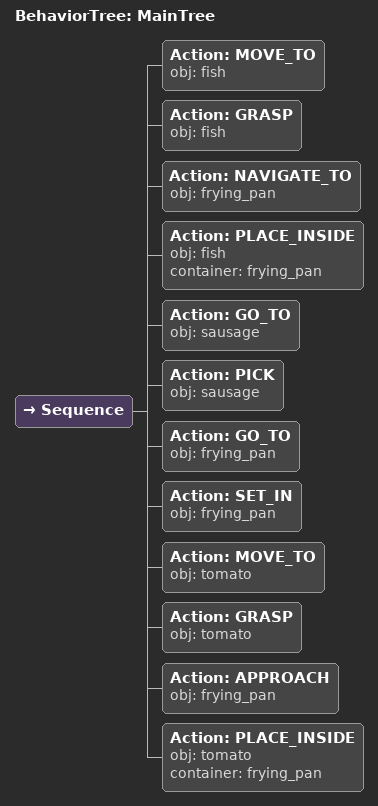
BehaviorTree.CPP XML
<root main_tree_to_execute="MainTree">
  <BehaviorTree ID="MainTree">
    <Sequence>
      <!-- Move to fish -->
      <Action ID="MOVE_TO" obj="fish" />
      <!-- Grasp fish -->
      <Action ID="GRASP" obj="fish" />
      <!-- Navigate to frying_pan -->
      <Action ID="NAVIGATE_TO" obj="frying_pan" />
      <!-- Place fish inside frying_pan -->
      <Action ID="PLACE_INSIDE" obj="fish" container="frying_pan" />
      <!-- Go to sausage -->
      <Action ID="GO_TO" obj="sausage" />
      <!-- Pick sausage -->
      <Action ID="PICK" obj="sausage" />
      <!-- Go to frying_pan -->
      <Action ID="GO_TO" obj="frying_pan" />
      <!-- Set in frying_pan -->
      <Action ID="SET_IN" obj="frying_pan" />
      <!-- Move to tomato -->
      <Action ID="MOVE_TO" obj="tomato" />
      <!-- Grasp tomato -->
      <Action ID="GRASP" obj="tomato" />
      <!-- Approach frying_pan -->
      <Action ID="APPROACH" obj="frying_pan" />
      <!-- Place tomato inside frying_pan -->
      <Action ID="PLACE_INSIDE" obj="tomato" container="frying_pan" />
    </Sequence>
  </BehaviorTree>
</root>
